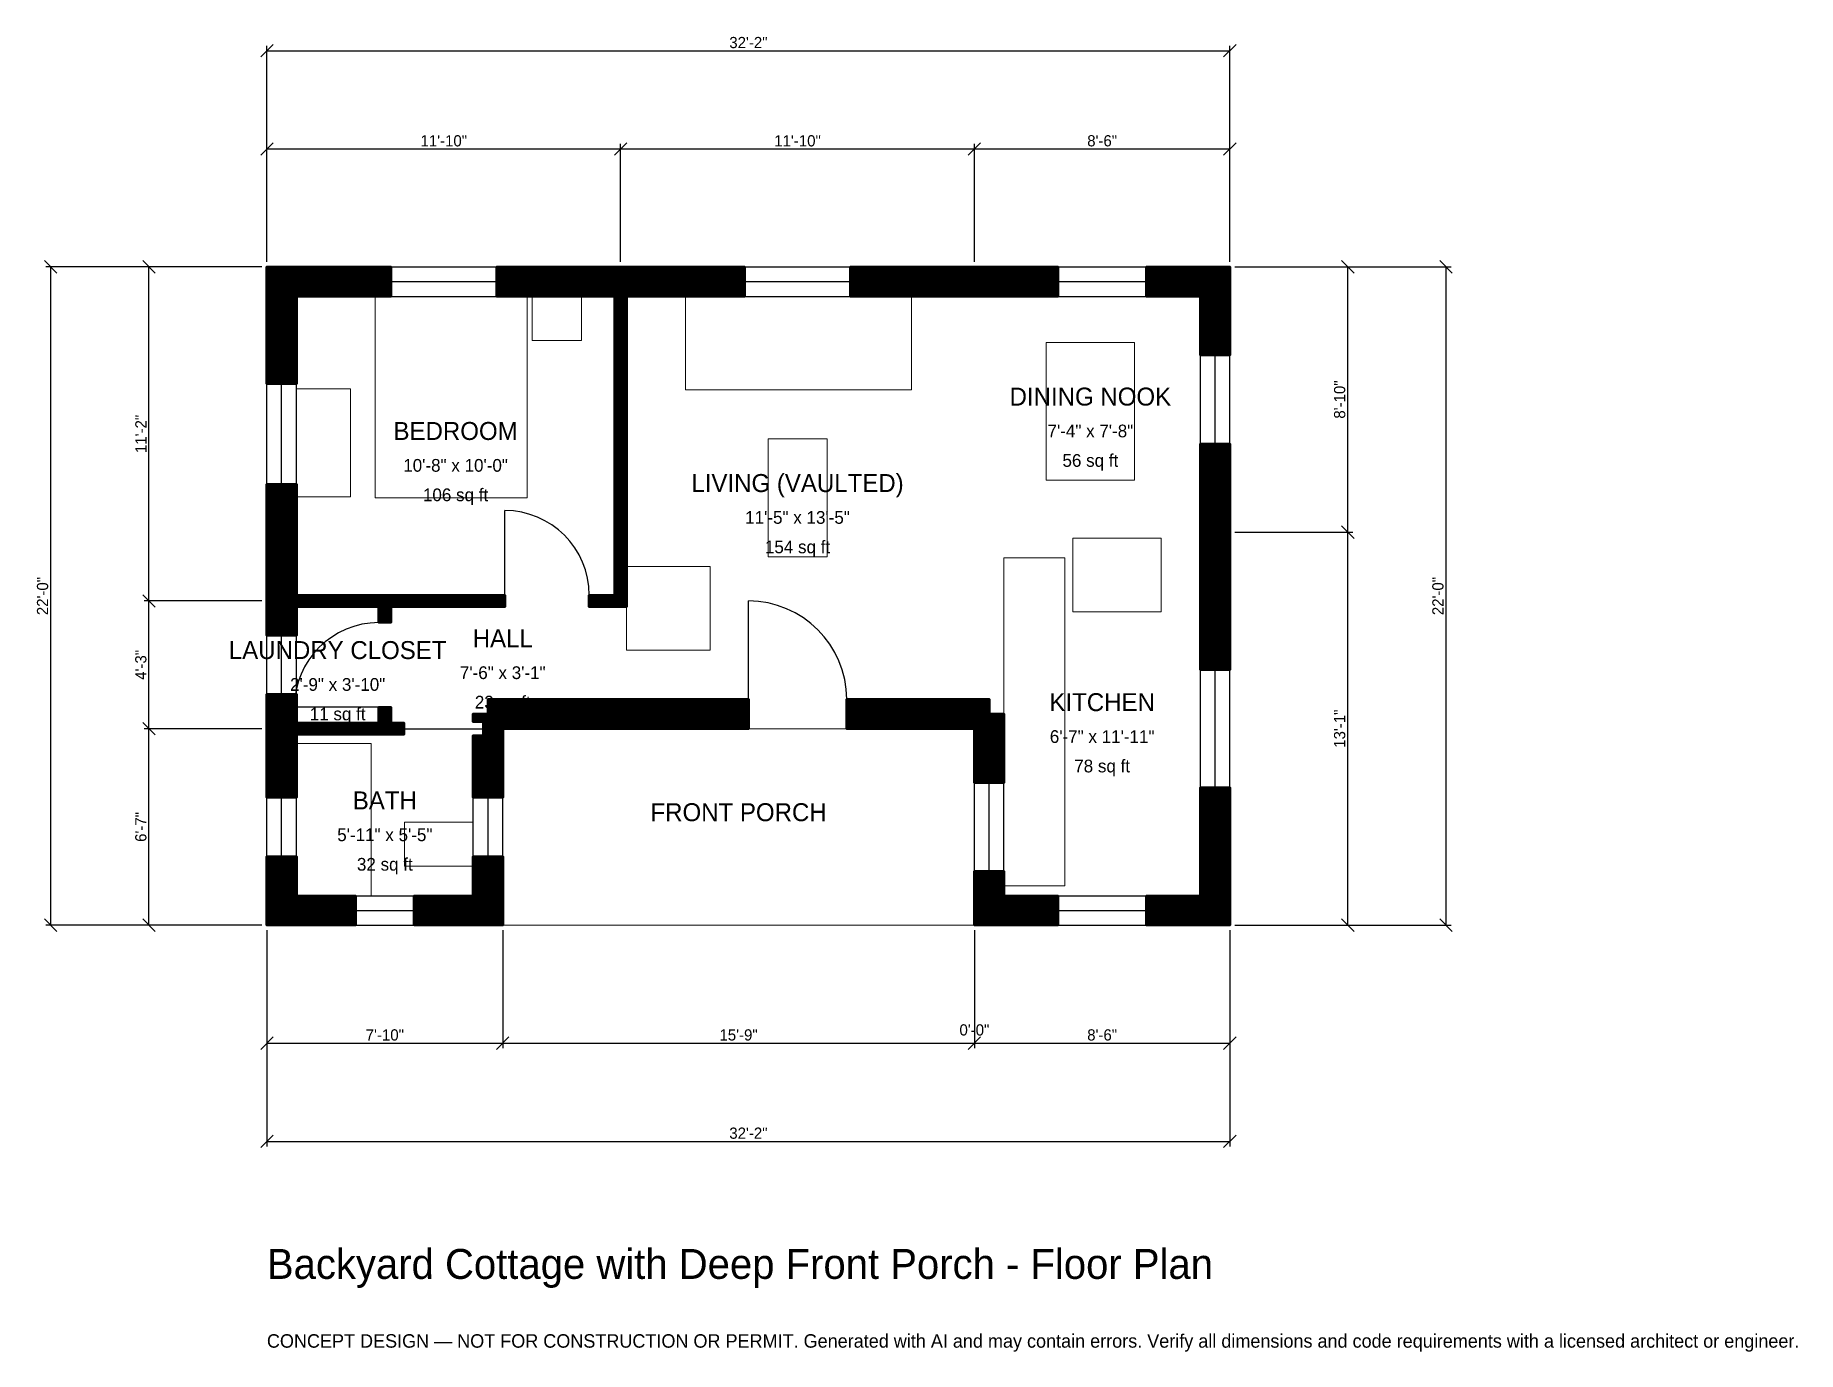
# Model space of a CAD drawing. Header units: inches. Extents: x -93 to 613, y -171 to 357.
import ezdxf
from ezdxf.enums import TextEntityAlignment as Align

# ---------------------------------------------------------------- set-up
doc = ezdxf.new("R2010")
doc.units = ezdxf.units.IN
doc.header["$MEASUREMENT"] = 0
doc.linetypes.add('DASHED', pattern=[0.6, 0.5, -0.1])
for name, color, linetype, lineweight in [('A-ANNO-DIMS', 1, 'Continuous', 13), ('A-ANNO-TEXT', 7, 'Continuous', 18), ('A-AREA-IDEN', 7, 'Continuous', 18), ('A-DOOR', 2, 'Continuous', 25), ('A-FLOR-FIXT', 9, 'Continuous', 13), ('A-FURN', 9, 'Continuous', 13), ('A-GLAZ', 4, 'Continuous', 25), ('A-SITE-PAVE', 8, 'Continuous', 13), ('A-WALL', 7, 'Continuous', 50), ('A-WALL-PATT', 8, 'Continuous', 13)]:
    doc.layers.add(name, color=color, linetype=linetype, lineweight=lineweight)
doc.dimstyles.new('PLAN', dxfattribs={"dimtxt": 4.5, "dimasz": 3, "dimexe": 2, "dimexo": 2, "dimgap": 1, "dimtad": 1, "dimdec": 0, "dimlunit": 4, "dimtsz": 2.5, "dimcen": 2.5, "dimclrd": 1, "dimclre": 1, "dimazin": 3, "dimtfac": 1, "dimtmove": 0, "dimatfit": 3})

msp = doc.modelspace()

# ---------------------------------------------------------------- hatches: boundary and pattern name
at = {"layer": 'A-WALL-PATT'}
h = msp.add_hatch(dxfattribs=at)
h.set_pattern_fill('ANSI31', color=8, scale=0.8)
h.paths.add_polyline_path([(59.0551, 0), (59.0551, 11.811), (82.6772, 11.811), (82.6772, 27.5591), (94.4882, 27.5591), (94.4882, 11.811), (94.4882, 11.811), (94.4882, 0), (94.4882, 0), (94.4882, 0), (82.6772, 0), (82.6772, 0), (59.0551, 0)])
h.paths.add_polyline_path([(11.811, 0), (11.811, 0), (0, 0), (0, 0), (0, 0), (0, 11.811), (0, 11.811), (0, 27.5591), (11.811, 27.5591), (11.811, 11.811), (35.4331, 11.811), (35.4331, 0), (11.811, 0)])
h.paths.add_polyline_path([(0, 72.8346), (0, 76.378), (0, 76.378), (0, 81.1024), (0, 81.1024), (0, 84.6457), (0, 92.5197), (11.811, 92.5197), (11.811, 84.6457), (11.811, 81.1024), (44.8819, 81.1024), (44.8819, 87.4016), (49.6063, 87.4016), (49.6063, 81.1024), (54.9213, 81.1024), (54.9213, 76.378), (49.6063, 76.378), (44.8819, 76.378), (11.811, 76.378), (11.811, 72.8346), (11.811, 51.1811), (0, 51.1811), (0, 72.8346)])
h.paths.add_polyline_path([(0, 124.0157), (0, 127.5591), (0, 127.5591), (0, 132.2835), (0, 132.2835), (0, 135.8268), (0, 176.7717), (11.811, 176.7717), (11.811, 135.8268), (11.811, 132.2835), (44.8819, 132.2835), (49.6063, 132.2835), (95.2756, 132.2835), (95.2756, 127.5591), (49.6063, 127.5591), (49.6063, 121.2598), (44.8819, 121.2598), (44.8819, 127.5591), (11.811, 127.5591), (11.811, 124.0157), (11.811, 116.1417), (0, 116.1417), (0, 124.0157)])
h.paths.add_polyline_path([(0, 251.9685), (0, 251.9685), (0, 263.7795), (0, 263.7795), (0, 263.7796), (11.811, 263.7796), (11.811, 263.7795), (49.6063, 263.7795), (49.6063, 251.9685), (11.811, 251.9685), (11.811, 216.9291), (0, 216.9291), (0, 251.9685)])
h.paths.add_polyline_path([(135.8268, 263.7795), (135.8268, 263.7795), (139.3701, 263.7795), (139.3701, 263.7796), (144.0945, 263.7796), (144.0945, 263.7795), (191.3386, 263.7795), (191.3386, 251.9685), (147.6378, 251.9685), (147.6378, 251.9685), (144.0945, 251.9685), (144.0945, 127.5591), (144.0945, 127.5591), (139.3701, 127.5591), (129.1339, 127.5591), (129.1339, 132.2835), (139.3701, 132.2835), (139.3701, 251.9685), (92.126, 251.9685), (92.126, 263.7795), (135.8268, 263.7795)])
h.paths.add_polyline_path([(277.5591, 263.7795), (289.3701, 263.7795), (316.9291, 263.7795), (316.9291, 251.9685), (289.3701, 251.9685), (277.5591, 251.9685), (233.8583, 251.9685), (233.8583, 263.7795), (277.5591, 263.7795)])
h.paths.add_polyline_path([(374.0157, 263.7795), (374.0157, 263.7796), (385.8268, 263.7796), (385.8268, 263.7795), (385.8268, 263.7795), (385.8268, 251.9685), (385.8268, 251.9685), (385.8268, 228.3465), (374.0157, 228.3465), (374.0157, 251.9685), (352.3622, 251.9685), (352.3622, 263.7795), (374.0157, 263.7795)])
h.paths.add_polyline_path([(385.8268, 163.3858), (385.8268, 151.5748), (385.8268, 102.3622), (374.0157, 102.3622), (374.0157, 151.5748), (374.0157, 163.3858), (374.0157, 192.9134), (385.8268, 192.9134), (385.8268, 163.3858)])
h.paths.add_polyline_path([(385.8268, 11.811), (385.8268, 11.811), (385.8268, 0), (385.8268, 0), (385.8268, 0), (374.0157, 0), (374.0157, 0), (352.3622, 0), (352.3622, 11.811), (374.0157, 11.811), (374.0157, 55.1181), (385.8268, 55.1181), (385.8268, 11.811)])
h.paths.add_polyline_path([(295.2756, 0), (295.2756, 0), (283.4646, 0), (283.4646, 0), (283.4645, 0), (283.4645, 11.811), (283.4646, 11.811), (283.4646, 21.6535), (295.2756, 21.6535), (295.2756, 11.811), (316.9291, 11.811), (316.9291, 0), (295.2756, 0)])
h.paths.add_polyline_path([(283.4646, 78.7402), (232.2835, 78.7402), (232.2835, 90.5512), (289.3701, 90.5512), (289.3701, 84.6457), (295.2756, 84.6457), (295.2756, 57.0866), (283.4646, 57.0866), (283.4646, 78.7402)])
h.paths.add_polyline_path([(147.6378, 78.7402), (135.8268, 78.7402), (96.8504, 78.7402), (96.8504, 78.7401), (94.4882, 78.7401), (94.4882, 76.378), (94.4882, 76.378), (94.4882, 51.1811), (82.6772, 51.1811), (82.6772, 75.9843), (86.811, 75.9843), (86.811, 81.4961), (82.6772, 81.4961), (82.6772, 84.6457), (88.5827, 84.6457), (88.5827, 90.5512), (135.8268, 90.5512), (147.6378, 90.5512), (192.9134, 90.5512), (192.9134, 78.7402), (147.6378, 78.7402)])

# ---------------------------------------------------------------- linework, layer by layer
at = {"layer": 'A-DOOR'}
for p, q in [((95.2756, 132.2835), (95.2756, 166.1417)), ((192.9134, 90.5512), (192.9134, 129.9213)), ((44.8819, 87.4016), (11.0236, 87.4016)), ((54.9213, 78.7402), (86.811, 78.7402))]:
    msp.add_line(p, q, dxfattribs=at)
for centre, radius, start, end in [((95.2756, 132.2835), 33.8583, 0, 90), ((192.9134, 90.5512), 39.3701, 0, 90), ((44.8819, 87.4016), 33.8583, 90, 180)]:
    msp.add_arc(centre, radius, start, end, dxfattribs=at)
at = {"layer": 'A-FLOR-FIXT'}
for points in [[(295.2756, 15.748), (319.685, 15.748), (319.685, 147.2441), (295.2756, 147.2441)], [(11.811, 11.811), (41.7323, 11.811), (41.7323, 72.8346), (11.811, 72.8346)], [(55.1181, 23.622), (82.6772, 23.622), (82.6772, 41.3386), (55.1181, 41.3386)]]:
    msp.add_lwpolyline(points, close=True, dxfattribs=at)
at = {"layer": 'A-FURN'}
for points in [[(43.3071, 171.2598), (104.3307, 171.2598), (104.3307, 251.9685), (43.3071, 251.9685)], [(106.2992, 234.252), (125.9843, 234.252), (125.9843, 251.9685), (106.2992, 251.9685)], [(167.7165, 214.5669), (258.2677, 214.5669), (258.2677, 251.9685), (167.7165, 251.9685)], [(312.2047, 178.3465), (347.6378, 178.3465), (347.6378, 233.4646), (312.2047, 233.4646)], [(11.811, 171.6535), (33.4646, 171.6535), (33.4646, 214.9606), (11.811, 214.9606)], [(200.7874, 147.6378), (224.4094, 147.6378), (224.4094, 194.8819), (200.7874, 194.8819)], [(322.8346, 125.5906), (358.2677, 125.5906), (358.2677, 155.1181), (322.8346, 155.1181)], [(144.0945, 110.2362), (177.5591, 110.2362), (177.5591, 143.7008), (144.0945, 143.7008)]]:
    msp.add_lwpolyline(points, close=True, dxfattribs=at)
at = {"layer": 'A-GLAZ'}
for p, q in [((49.6063, 263.7795), (92.126, 263.7795)), ((191.3386, 263.7795), (233.8583, 263.7795)), ((316.9291, 263.7795), (352.3622, 263.7795)), ((49.6063, 257.874), (92.126, 257.874)), ((191.3386, 257.874), (233.8583, 257.874)), ((316.9291, 257.874), (352.3622, 257.874)), ((49.6063, 251.9685), (92.126, 251.9685)), ((191.3386, 251.9685), (233.8583, 251.9685)), ((316.9291, 251.9685), (352.3622, 251.9685)), ((374.0157, 192.9134), (374.0157, 228.3465)), ((379.9213, 192.9134), (379.9213, 228.3465)), ((385.8268, 192.9134), (385.8268, 228.3465)), ((0, 176.7717), (0, 216.9291)), ((5.9055, 176.7717), (5.9055, 216.9291)), ((11.811, 176.7717), (11.811, 216.9291)), ((0, 92.5197), (0, 116.1417)), ((5.9055, 92.5197), (5.9055, 116.1417)), ((11.811, 92.5197), (11.811, 116.1417)), ((374.0157, 55.1181), (374.0157, 102.3622)), ((379.9213, 55.1181), (379.9213, 102.3622)), ((385.8268, 55.1181), (385.8268, 102.3622)), ((283.4646, 21.6535), (283.4646, 57.0866)), ((289.3701, 21.6535), (289.3701, 57.0866)), ((295.2756, 21.6535), (295.2756, 57.0866)), ((0, 27.5591), (0, 51.1811)), ((5.9055, 27.5591), (5.9055, 51.1811)), ((11.811, 27.5591), (11.811, 51.1811)), ((82.6772, 27.5591), (82.6772, 51.1811)), ((88.5827, 27.5591), (88.5827, 51.1811)), ((94.4882, 27.5591), (94.4882, 51.1811)), ((35.4331, 11.811), (59.0551, 11.811)), ((316.9291, 11.811), (352.3622, 11.811)), ((35.4331, 5.9055), (59.0551, 5.9055)), ((35.4331, 0), (59.0551, 0)), ((316.9291, 5.9055), (352.3622, 5.9055)), ((316.9291, 0), (352.3622, 0))]:
    msp.add_line(p, q, dxfattribs=at)
at = {"layer": 'A-SITE-PAVE', "linetype": 'DASHED'}
msp.add_lwpolyline([(94.4882, 0), (283.4646, 0), (283.4646, 78.7402), (94.4882, 78.7402)], close=True, dxfattribs=at)
at = {"layer": 'A-WALL'}
for points in [[(0, 251.9685), (0, 251.9685), (0, 263.7795), (0, 263.7795), (0, 263.7796), (11.811, 263.7796), (11.811, 263.7795), (49.6063, 263.7795), (49.6063, 251.9685), (11.811, 251.9685), (11.811, 216.9291), (0, 216.9291), (0, 251.9685)], [(135.8268, 263.7795), (135.8268, 263.7795), (139.3701, 263.7795), (139.3701, 263.7796), (144.0945, 263.7796), (144.0945, 263.7795), (191.3386, 263.7795), (191.3386, 251.9685), (147.6378, 251.9685), (147.6378, 251.9685), (144.0945, 251.9685), (144.0945, 127.5591), (144.0945, 127.5591), (139.3701, 127.5591), (129.1339, 127.5591), (129.1339, 132.2835), (139.3701, 132.2835), (139.3701, 251.9685), (92.126, 251.9685), (92.126, 263.7795), (135.8268, 263.7795)], [(277.5591, 263.7795), (289.3701, 263.7795), (316.9291, 263.7795), (316.9291, 251.9685), (289.3701, 251.9685), (277.5591, 251.9685), (233.8583, 251.9685), (233.8583, 263.7795), (277.5591, 263.7795)], [(374.0157, 263.7795), (374.0157, 263.7796), (385.8268, 263.7796), (385.8268, 263.7795), (385.8268, 263.7795), (385.8268, 251.9685), (385.8268, 251.9685), (385.8268, 228.3465), (374.0157, 228.3465), (374.0157, 251.9685), (352.3622, 251.9685), (352.3622, 263.7795), (374.0157, 263.7795)], [(385.8268, 163.3858), (385.8268, 151.5748), (385.8268, 102.3622), (374.0157, 102.3622), (374.0157, 151.5748), (374.0157, 163.3858), (374.0157, 192.9134), (385.8268, 192.9134), (385.8268, 163.3858)], [(0, 124.0157), (0, 127.5591), (0, 127.5591), (0, 132.2835), (0, 132.2835), (0, 135.8268), (0, 176.7717), (11.811, 176.7717), (11.811, 135.8268), (11.811, 132.2835), (44.8819, 132.2835), (49.6063, 132.2835), (95.2756, 132.2835), (95.2756, 127.5591), (49.6063, 127.5591), (49.6063, 121.2598), (44.8819, 121.2598), (44.8819, 127.5591), (11.811, 127.5591), (11.811, 124.0157), (11.811, 116.1417), (0, 116.1417), (0, 124.0157)], [(0, 72.8346), (0, 76.378), (0, 76.378), (0, 81.1024), (0, 81.1024), (0, 84.6457), (0, 92.5197), (11.811, 92.5197), (11.811, 84.6457), (11.811, 81.1024), (44.8819, 81.1024), (44.8819, 87.4016), (49.6063, 87.4016), (49.6063, 81.1024), (54.9213, 81.1024), (54.9213, 76.378), (49.6063, 76.378), (44.8819, 76.378), (11.811, 76.378), (11.811, 72.8346), (11.811, 51.1811), (0, 51.1811), (0, 72.8346)], [(147.6378, 78.7402), (135.8268, 78.7402), (96.8504, 78.7402), (96.8504, 78.7401), (94.4882, 78.7401), (94.4882, 76.378), (94.4882, 76.378), (94.4882, 51.1811), (82.6772, 51.1811), (82.6772, 75.9843), (86.811, 75.9843), (86.811, 81.4961), (82.6772, 81.4961), (82.6772, 84.6457), (88.5827, 84.6457), (88.5827, 90.5512), (135.8268, 90.5512), (147.6378, 90.5512), (192.9134, 90.5512), (192.9134, 78.7402), (147.6378, 78.7402)], [(283.4646, 78.7402), (232.2835, 78.7402), (232.2835, 90.5512), (289.3701, 90.5512), (289.3701, 84.6457), (295.2756, 84.6457), (295.2756, 57.0866), (283.4646, 57.0866), (283.4646, 78.7402)], [(385.8268, 11.811), (385.8268, 11.811), (385.8268, 0), (385.8268, 0), (385.8268, 0), (374.0157, 0), (374.0157, 0), (352.3622, 0), (352.3622, 11.811), (374.0157, 11.811), (374.0157, 55.1181), (385.8268, 55.1181), (385.8268, 11.811)], [(11.811, 0), (11.811, 0), (0, 0), (0, 0), (0, 0), (0, 11.811), (0, 11.811), (0, 27.5591), (11.811, 27.5591), (11.811, 11.811), (35.4331, 11.811), (35.4331, 0), (11.811, 0)], [(59.0551, 0), (59.0551, 11.811), (82.6772, 11.811), (82.6772, 27.5591), (94.4882, 27.5591), (94.4882, 11.811), (94.4882, 11.811), (94.4882, 0), (94.4882, 0), (94.4882, 0), (82.6772, 0), (82.6772, 0), (59.0551, 0)], [(295.2756, 0), (295.2756, 0), (283.4646, 0), (283.4646, 0), (283.4645, 0), (283.4645, 11.811), (283.4646, 11.811), (283.4646, 21.6535), (295.2756, 21.6535), (295.2756, 11.811), (316.9291, 11.811), (316.9291, 0), (295.2756, 0)]]:
    msp.add_lwpolyline(points, close=True, dxfattribs=at)

# ---------------------------------------------------------------- texts
at = {"layer": 'A-ANNO-TEXT'}
for s, height, p in [('Backyard Cottage with Deep Front Porch - Floor Plan', 12, (0, -141.7323)), ('CONCEPT DESIGN — NOT FOR CONSTRUCTION OR PERMIT. Generated with AI and may contain errors. Verify all dimensions and code requirements with a licensed architect or engineer.', 5.4, (0, -169.2913))]:
    msp.add_text(s, height=height, dxfattribs=at).set_placement(p)
at = {"layer": 'A-AREA-IDEN'}
for s, height, p in [('DINING NOOK', 7.2, (329.9213, 211.811)), ('BEDROOM', 7.2, (75.5906, 198.0315)), ('7\'-4" x 7\'-8"', 5.1, (329.9213, 198.0315)), ('10\'-8" x 10\'-0"', 5.1, (75.5906, 184.252)), ('56 sq ft', 5.1, (329.9213, 186.2205)), ('LIVING (VAULTED)', 7.2, (212.5984, 177.1654)), ('106 sq ft', 5.1, (75.5906, 172.4409)), ('11\'-5" x 13\'-5"', 5.1, (212.5984, 163.3858)), ('154 sq ft', 5.1, (212.5984, 151.5748)), ('LAUNDRY CLOSET', 7.2, (28.3465, 110.2362)), ('HALL', 7.2, (94.4882, 114.9606)), ('2\'-9" x 3\'-10"', 5.1, (28.3465, 96.4567)), ('7\'-6" x 3\'-1"', 5.1, (94.4882, 101.1811)), ('23 sq ft', 5.1, (94.4882, 89.3701)), ('KITCHEN', 7.2, (334.6457, 89.3701)), ('11 sq ft', 5.1, (28.3465, 84.6457)), ('6\'-7" x 11\'-11"', 5.1, (334.6457, 75.5906)), ('78 sq ft', 5.1, (334.6457, 63.7795)), ('BATH', 7.2, (47.2441, 50)), ('FRONT PORCH', 7.2, (188.9764, 45.2756)), ('5\'-11" x 5\'-5"', 5.1, (47.2441, 36.2205)), ('32 sq ft', 5.1, (47.2441, 24.4094))]:
    msp.add_text(s, height=height, dxfattribs=at).set_placement(p, align=Align.MIDDLE_CENTER)

# ---------------------------------------------------------------- dimensions: what is measured, and where the dimension line sits
at = {"layer": 'A-ANNO-DIMS'}
for base, p1, p2, text in [((0, 350.3937), (0, 263.7795), (385.8268, 263.7795), '32\'-2"'), ((0, 311.0236), (0, 263.7795), (141.7323, 263.7795), '11\'-10"'), ((141.7323, 311.0236), (141.7323, 263.7795), (283.4646, 263.7795), '11\'-10"'), ((283.4646, 311.0236), (283.4646, 263.7795), (385.8268, 263.7795), '8\'-6"'), ((0, -47.2441), (0, 0), (94.4882, 0), '7\'-10"'), ((0, -86.6142), (0, 0), (385.8268, 0), '32\'-2"'), ((94.4882, -47.2441), (94.4882, 0), (283.4646, 0), '15\'-9"'), ((283.4646, -47.2441), (283.4646, 0), (283.4646, 0), '0\'-0"'), ((283.4646, -47.2441), (283.4646, 0), (385.8268, 0), '8\'-6"')]:
    msp.add_linear_dim(base=base, p1=p1, p2=p2, text=text, dimstyle='PLAN', dxfattribs=at).render()
for base, p1, p2, text in [((-86.6142, 0), (0, 0), (0, 263.7795), '22\'-0"'), ((-47.2441, 129.9213), (0, 129.9213), (0, 263.7795), '11\'-2"'), ((433.0709, 157.4803), (385.8268, 157.4803), (385.8268, 263.7795), '8\'-10"'), ((472.4409, 0), (385.8268, 0), (385.8268, 263.7795), '22\'-0"'), ((433.0709, 0), (385.8268, 0), (385.8268, 157.4803), '13\'-1"'), ((-47.2441, 78.7402), (0, 78.7402), (0, 129.9213), '4\'-3"'), ((-47.2441, 0), (0, 0), (0, 78.7402), '6\'-7"')]:
    msp.add_linear_dim(base=base, p1=p1, p2=p2, angle=90, text=text, dimstyle='PLAN', dxfattribs=at).render()

doc.saveas('drawing.dxf')
